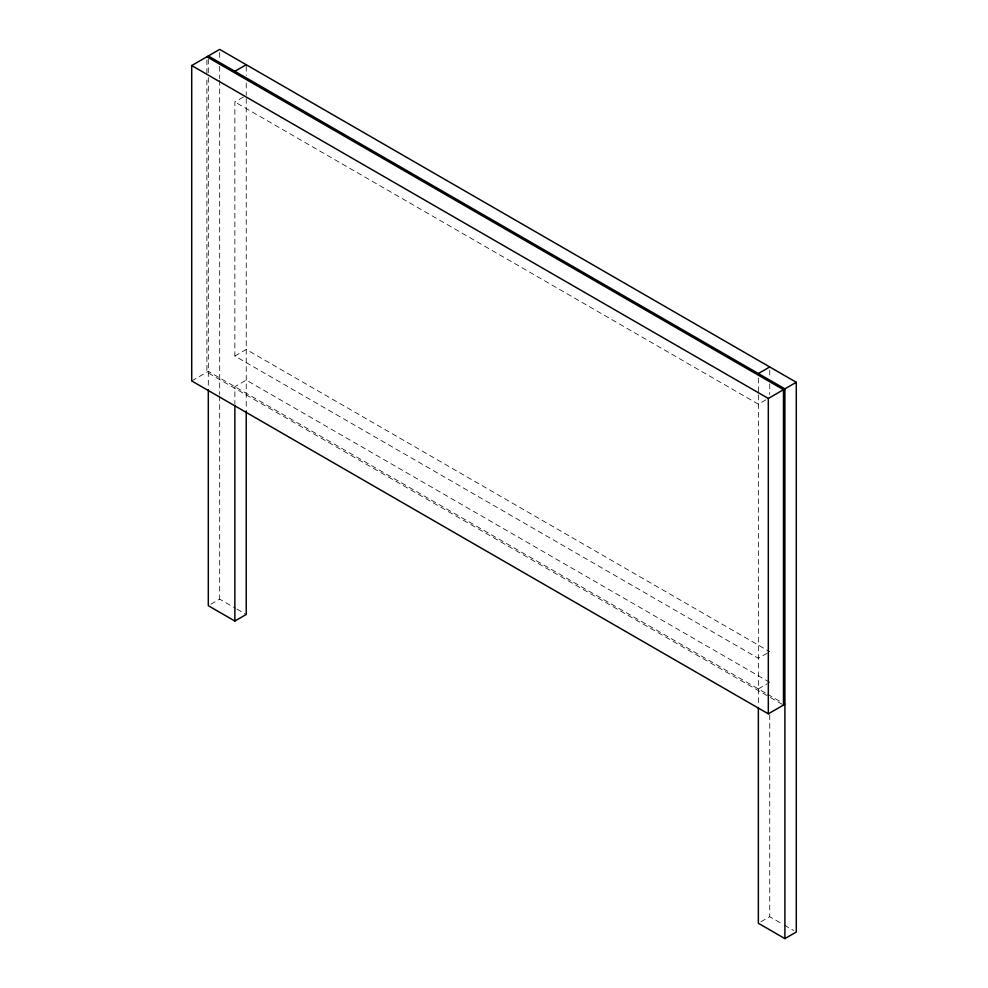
<?xml version="1.0" encoding="UTF-8"?>
<svg xmlns="http://www.w3.org/2000/svg" width="988" height="988" viewBox="0 0 988 988"><rect width="100%" height="100%" fill="white"/><g stroke="black" fill="none" stroke-linecap="round" stroke-linejoin="round"><path stroke-width="0.74" stroke-dasharray="4.94 3.71" d="M767.207 653.154L758.352 658.255L234.86 356.026L234.86 101.962L244.975 96.12M191.709 380.936L208.307 371.352L766.318 693.527M234.86 356.026L246.234 349.456L769.738 651.685M210.839 604.236L219.682 599.136L235.613 608.324M765.947 399.819L758.352 404.203L234.86 101.962M758.352 688.92L767.207 683.807M760.884 921.804L769.738 916.703L783.015 924.36M769.738 682.35L246.234 380.108L234.86 386.679L234.86 403.647M767.651 694.292L782.249 702.715M782.15 704.308L206.887 372.18L206.887 76.792M236.947 609.09L246.234 614.462M784.336 925.126L793.636 930.498M769.738 370.031L769.738 377.7M769.738 383.838L769.738 394.57M769.738 714.732L769.738 916.703M758.352 378.132L758.352 393.471M758.352 395.002L758.352 705.877M246.234 66.27L246.234 75.459M246.234 83.128L246.234 95.391M246.234 98.467L246.234 409.403M219.682 52.475L219.682 58.638M219.682 66.344L219.682 78.657M219.682 80.201L219.682 394.323M219.682 395.867L219.682 599.136M208.307 59.045L208.307 75.965M208.307 77.509L208.307 388.309M206.887 59.873L206.887 75.249"/><path stroke-width="1.48" d="M784.904 704.259L768.318 713.83L191.709 380.936L191.709 65.554L219.682 49.4L796.291 382.294L796.291 932.03L784.904 938.6L758.352 923.274L758.352 707.42M234.86 71.297L246.234 64.726M208.307 389.852L208.307 605.706L234.86 621.032L246.234 614.462L246.234 410.946M758.352 373.538L769.738 366.968M191.709 65.554L768.318 398.448L796.291 382.294M208.307 55.97L784.904 388.864L784.904 938.6M206.887 56.798L783.484 389.692L783.484 705.074M768.318 398.448L768.318 713.83M234.86 405.191L234.86 621.032"/></g></svg>
